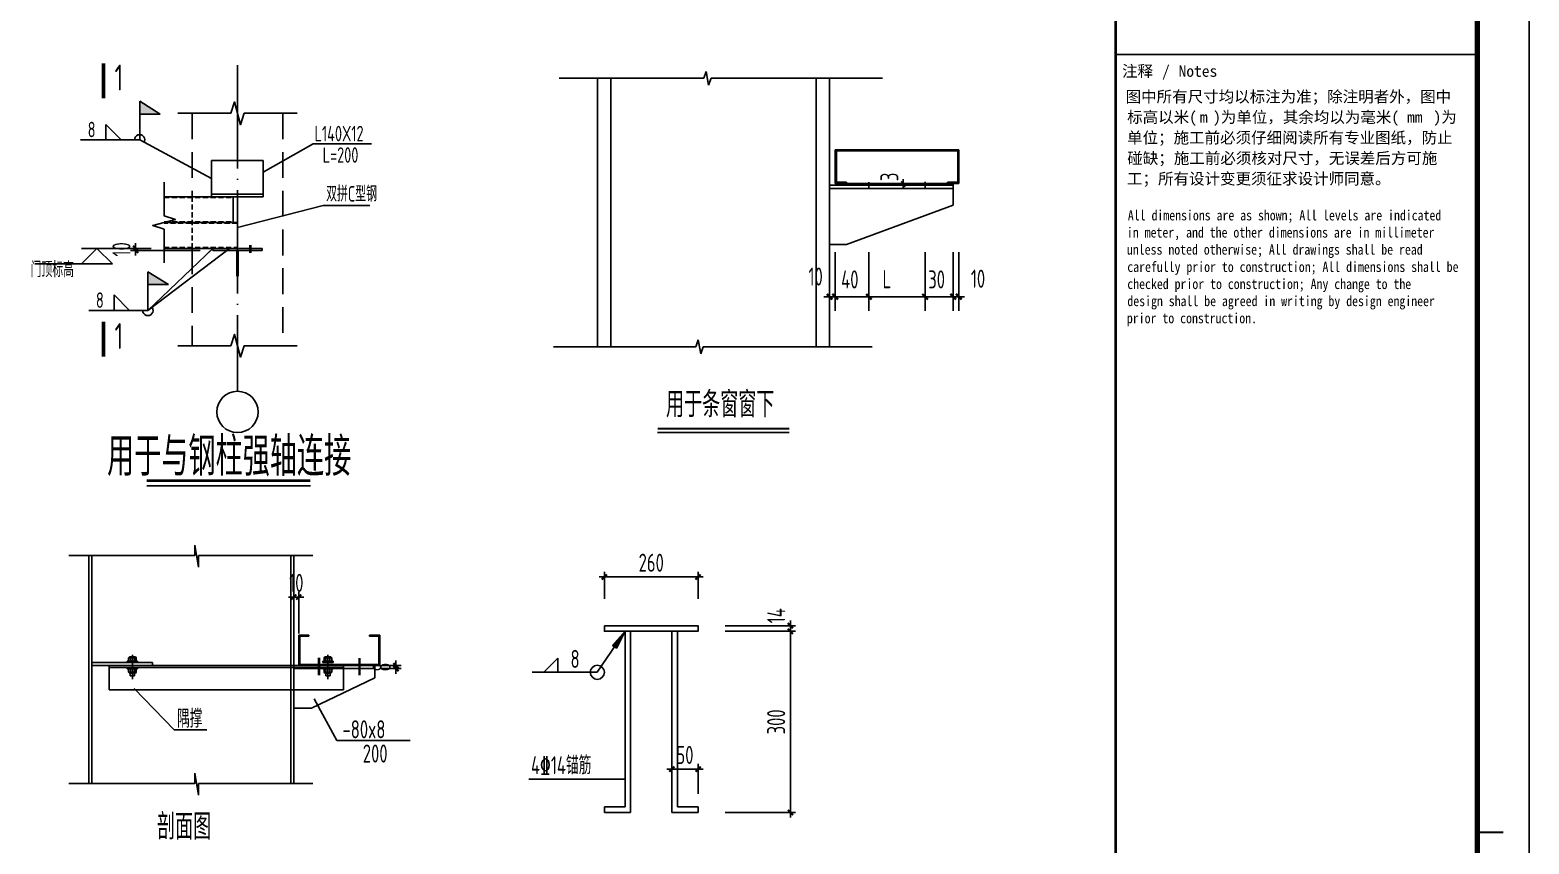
# Model space of a CAD drawing. Extents: x 753177 to 2169292, y -530934 to -273477.
# Drawn here: x 1833191 to 1876718, y -468200 to -444569 of the extents above; entities that cross this region are included whole.
import ezdxf
from ezdxf.enums import TextEntityAlignment as Align

# ---------------------------------------------------------------- set-up
doc = ezdxf.new("R2010")
doc.units = 0
doc.header["$LTSCALE"] = 1500
doc.header["$MEASUREMENT"] = 0
doc.linetypes.add('DASHED', pattern=[0.75, 0.5, -0.25])
doc.linetypes.add('DOTE', pattern=[2.42, 2, -0.2, 0.02, -0.2])
doc.layers.get('Defpoints').update_dxf_attribs({"color": 252})
for name, color, linetype in [('00-tk', 151, 'Continuous'), ('1', 2, 'Continuous'), ('ADIM', 8, 'Continuous'), ('AXIS', 3, 'Continuous'), ('BOLT', 252, 'Continuous'), ('DIM', 3, 'Continuous'), ('DOTE', 1, 'Continuous'), ('NUM', 7, 'Continuous'), ('PUB_DIM', 3, 'Continuous'), ('PUB_TEXT', 7, 'Continuous'), ('PUB_TITLE', 4, 'Continuous'), ('Steel', 4, 'Continuous'), ('STEEL_DASH', 9, 'DASHED'), ('TEXT', 7, 'Continuous'), ('THICK', 6, 'Continuous'), ('THIN', 7, 'Continuous'), ('WELD', 7, 'Continuous'), ('XIXIAN', 7, 'Continuous'), ('轴线', 9, 'Continuous')]:
    doc.layers.add(name, color=color, linetype=linetype)
doc.layers.add('TK', color=252, linetype='Continuous', lineweight=13)
doc.styles.add('H1', font='')
doc.styles.add('TSSD_Axis', font='Complex.shx', dxfattribs={"width": 0.7, "bigfont": 'hztxt.shx'})
doc.styles.add('TSSD_Dimension', font='Tssdeng.shx', dxfattribs={"width": 0.7, "bigfont": 'hztxt.shx'})
doc.styles.add('TSSD_Label', font='Tssdeng.shx', dxfattribs={"width": 0.7, "bigfont": 'hztxt.shx'})
doc.styles.add('TSSD_Rein', font='Tssdeng.shx', dxfattribs={"width": 0.7, "bigfont": 'hztxt.shx'})
doc.styles.get('H1').set_extended_font_data('SimSun')
doc.dimstyles.new('TSSD_150_150', dxfattribs={"dimtxt": 525, "dimasz": 150, "dimexe": 150, "dimexo": 375, "dimgap": 150, "dimtad": 1, "dimdec": 0, "dimzin": 0, "dimdsep": 46, "dimtxsty": 'TSSD_Dimension', "dimblk": 'ARCHTICK', "dimblk1": 'ARCHTICK', "dimblk2": 'ARCHTICK', "dimcen": 0, "dimdle": 150, "dimclrt": 7, "dimadec": 0, "dimazin": 0, "dimtfac": 1, "dimtdec": 0, "dimtix": 1, "dimtmove": 2, "dimatfit": 3, "dimfxl": 0, "dimtolj": 1, "dimtzin": 0, "dimarcsym": 0})
doc.dimstyles.new('TSSD_20_150', dxfattribs={"dimtxt": 525, "dimasz": 150, "dimexe": 150, "dimexo": 375, "dimgap": 150, "dimtad": 1, "dimdec": 0, "dimlfac": 0.133333, "dimzin": 0, "dimdsep": 46, "dimtxsty": 'TSSD_Dimension', "dimblk": 'ARCHTICK', "dimblk1": 'ARCHTICK', "dimblk2": 'ARCHTICK', "dimcen": 0, "dimdle": 150, "dimclrt": 7, "dimadec": 0, "dimazin": 0, "dimtfac": 1, "dimtdec": 0, "dimtix": 1, "dimtmove": 2, "dimatfit": 3, "dimfxl": 0, "dimtolj": 1, "dimtzin": 0, "dimarcsym": 0})

# ---------------------------------------------------------------- blocks, each defined once
blk = doc.blocks.new('_DIMX')
blk.add_line((-150, 0), (150, 0))
at = {"const_width": 50}
blk.add_lwpolyline([(-70, -70), (70, 70)], dxfattribs=at)
blk = doc.blocks.new('_ArchTick')
at = {"color": 0, "linetype": 'ByBlock', "const_width": 0.4}
blk.add_lwpolyline([(-0.5, -0.5), (0.5, 0.5)], dxfattribs=at)
blk = doc.blocks.new('*D759')
at = {"layer": 'Defpoints', "color": 0, "linetype": 'ByBlock', "transparency": 16777216}
for p in [(1843046, -463020), (1843046, -463108), (1843817, -463108)]:
    blk.add_point(p, dxfattribs=at)
at = {"layer": 'DIM', "color": 0, "linetype": 'ByBlock', "lineweight": -2, "transparency": 16777216}
for p, q in [((1843421, -463020), (1843967, -463020)), ((1843421, -463108), (1843967, -463108)), ((1843817, -463020), (1843817, -462870)), ((1843817, -463020), (1843817, -463108)), ((1843817, -463108), (1843817, -463258))]:
    blk.add_line(p, q, dxfattribs=at)
at = {"layer": 'DIM', "color": 0, "linetype": 'ByBlock', "lineweight": -2, "transparency": 16777216, "xscale": 150, "yscale": 150, "zscale": 150}
for p, rotation in [((1843817, -463020), 270), ((1843817, -463108), 90)]:
    blk.add_blockref('_ArchTick', p, dxfattribs=dict(at, rotation=rotation))
at = {"layer": 'DIM', "color": 7, "linetype": 'ByBlock', "transparency": 16777216, "insert": (1843405, -463064), "char_height": 525, "attachment_point": 5, "rotation": 90, "style": 'TSSD_Dimension'}
blk.add_mtext('\\A1;8', dxfattribs=at)
blk = doc.blocks.new('*D760')
at = {"layer": 'Defpoints', "color": 0, "linetype": 'ByBlock', "transparency": 16777216}
for p in [(1840996, -461030), (1840852, -462463), (1840996, -462463)]:
    blk.add_point(p, dxfattribs=at)
at = {"layer": 'DIM', "color": 0, "linetype": 'ByBlock', "lineweight": -2, "transparency": 16777216}
for p, q in [((1840852, -462088), (1840852, -460880)), ((1840996, -462088), (1840996, -460880)), ((1840852, -461030), (1840702, -461030)), ((1840852, -461030), (1840996, -461030)), ((1840996, -461030), (1841146, -461030))]:
    blk.add_line(p, q, dxfattribs=at)
at = {"layer": 'DIM', "color": 0, "linetype": 'ByBlock', "lineweight": -2, "transparency": 16777216, "xscale": 150, "yscale": 150, "zscale": 150}
blk.add_blockref('_ArchTick', (1840852, -461030), dxfattribs=at)
at = {"layer": 'DIM', "color": 0, "linetype": 'ByBlock', "lineweight": -2, "transparency": 16777216, "xscale": 150, "yscale": 150, "zscale": 150, "rotation": 180}
blk.add_blockref('_ArchTick', (1840996, -461030), dxfattribs=at)
at = {"layer": 'DIM', "color": 7, "linetype": 'ByBlock', "transparency": 16777216, "insert": (1840924, -460618), "char_height": 525, "attachment_point": 5, "style": 'TSSD_Dimension'}
blk.add_mtext('\\A1;10', dxfattribs=at)
blk = doc.blocks.new('*D761')
at = {"layer": 'Defpoints', "color": 0, "transparency": 16777216}
for p in [(1852590, -460448), (1849871, -461454, 0), (1852590, -461454, 0)]:
    blk.add_point(p, dxfattribs=at)
at = {"layer": 'DIM', "color": 0, "lineweight": -2, "transparency": 16777216}
for p, q in [((1849721, -460448), (1852740, -460448)), ((1849871, -461079), (1849871, -460298)), ((1852590, -461079), (1852590, -460298))]:
    blk.add_line(p, q, dxfattribs=at)
at = {"layer": 'DIM', "color": 0, "lineweight": -2, "transparency": 16777216, "xscale": 150, "yscale": 150, "zscale": 150, "rotation": 180}
blk.add_blockref('_ArchTick', (1849871, -460448), dxfattribs=at)
at = {"layer": 'DIM', "color": 0, "lineweight": -2, "transparency": 16777216, "xscale": 150, "yscale": 150, "zscale": 150}
blk.add_blockref('_ArchTick', (1852590, -460448), dxfattribs=at)
at = {"layer": 'DIM', "color": 7, "transparency": 16777216, "insert": (1851230, -460035), "char_height": 525, "attachment_point": 5, "style": 'TSSD_Dimension'}
blk.add_mtext('\\A1;260', dxfattribs=at)
blk = doc.blocks.new('*D762')
at = {"layer": 'Defpoints', "color": 0, "transparency": 16777216}
for p in [(1852998, -462025), (1852998, -467285), (1855270, -467285)]:
    blk.add_point(p, dxfattribs=at)
at = {"layer": 'DIM', "color": 0, "lineweight": -2, "transparency": 16777216}
for p, q in [((1853373, -462025), (1855420, -462025)), ((1855270, -461875), (1855270, -467435)), ((1853373, -467285), (1855420, -467285))]:
    blk.add_line(p, q, dxfattribs=at)
at = {"layer": 'DIM', "color": 0, "lineweight": -2, "transparency": 16777216, "xscale": 150, "yscale": 150, "zscale": 150}
for p, rotation in [((1855270, -462025), 90), ((1855270, -467285), 270)]:
    blk.add_blockref('_ArchTick', p, dxfattribs=dict(at, rotation=rotation))
at = {"layer": 'DIM', "color": 7, "transparency": 16777216, "insert": (1854858, -464655), "char_height": 525, "attachment_point": 5, "rotation": 90, "style": 'TSSD_Dimension'}
blk.add_mtext('\\A1;300', dxfattribs=at)
blk = doc.blocks.new('*D763')
at = {"layer": 'Defpoints', "color": 0, "transparency": 16777216}
for p in [(1852998, -461862), (1852998, -462025), (1855270, -461862)]:
    blk.add_point(p, dxfattribs=at)
at = {"layer": 'DIM', "color": 0, "lineweight": -2, "transparency": 16777216}
for p, q in [((1855270, -461862), (1855270, -461712)), ((1853373, -461862), (1855420, -461862)), ((1853373, -462025), (1855420, -462025)), ((1855270, -462025), (1855270, -461862)), ((1855270, -462025), (1855270, -462175))]:
    blk.add_line(p, q, dxfattribs=at)
at = {"layer": 'DIM', "color": 0, "lineweight": -2, "transparency": 16777216, "xscale": 150, "yscale": 150, "zscale": 150}
for p, rotation in [((1855270, -461862), 270), ((1855270, -462025), 90)]:
    blk.add_blockref('_ArchTick', p, dxfattribs=dict(at, rotation=rotation))
at = {"layer": 'DIM', "color": 7, "transparency": 16777216, "insert": (1854858, -461573), "char_height": 525, "attachment_point": 5, "rotation": 90, "style": 'TSSD_Dimension'}
blk.add_mtext('\\A1;14', dxfattribs=at)
blk = doc.blocks.new('*D764')
at = {"layer": 'Defpoints', "color": 0, "transparency": 16777216}
for p in [(1852590, -466027), (1851829, -467285, 0), (1852590, -467121, 0)]:
    blk.add_point(p, dxfattribs=at)
at = {"layer": 'DIM', "color": 0, "lineweight": -2, "transparency": 16777216}
for p, q in [((1851679, -466027), (1852740, -466027)), ((1851829, -466910), (1851829, -465877)), ((1852590, -466746), (1852590, -465877))]:
    blk.add_line(p, q, dxfattribs=at)
at = {"layer": 'DIM', "color": 0, "lineweight": -2, "transparency": 16777216, "xscale": 150, "yscale": 150, "zscale": 150, "rotation": 180}
blk.add_blockref('_ArchTick', (1851829, -466027), dxfattribs=at)
at = {"layer": 'DIM', "color": 0, "lineweight": -2, "transparency": 16777216, "xscale": 150, "yscale": 150, "zscale": 150}
blk.add_blockref('_ArchTick', (1852590, -466027), dxfattribs=at)
at = {"layer": 'DIM', "color": 7, "transparency": 16777216, "insert": (1852209, -465615), "char_height": 525, "attachment_point": 5, "style": 'TSSD_Dimension'}
blk.add_mtext('\\A1;50', dxfattribs=at)
blk = doc.blocks.new('_WELD001')
at = {"linetype": 'ByBlock'}
h = blk.add_hatch(color=0, dxfattribs=at)
h.paths.add_polyline_path([(0.8, 1), (0, 1.5), (0, 1)])
edge = h.paths.add_edge_path()
edge.add_line((0, 0), (0, 1.5))
at = {"color": 0, "linetype": 'ByBlock'}
for p, q in [((0, 0), (0, 1.5)), ((0.8, 1), (0, 1.5)), ((0, 1), (0.8, 1))]:
    blk.add_line(p, q, dxfattribs=at)
blk = doc.blocks.new('_WELD004')
at = {"color": 0, "linetype": 'ByBlock'}
for p, q in [((0, 1), (1, 0)), ((0, 0), (0, 1))]:
    blk.add_line(p, q, dxfattribs=at)
blk = doc.blocks.new('ts_axno')
at = {"color": 0, "linetype": 'ByBlock', "lineweight": -2}
blk.add_circle((0, 0), 0.5, dxfattribs=at)
at = {"color": 0, "linetype": 'ByBlock', "lineweight": -2, "style": 'TSSD_Axis', "width": 0.7}
blk.add_attdef('A', text='', height=0.6, dxfattribs=at).set_placement((0, 0), align=Align.MIDDLE_CENTER)
blk = doc.blocks.new('*D765')
at = {"layer": 'Defpoints', "color": 0, "transparency": 16777216}
for p in [(1837086, -450908), (1836259, -450968), (1838504, -450968)]:
    blk.add_point(p, dxfattribs=at)
at = {"layer": 'DIM', "color": 0, "lineweight": -2, "transparency": 16777216}
for p, q in [((1836711, -450908), (1836109, -450908)), ((1836259, -450908), (1836259, -450758)), ((1836259, -450908), (1836259, -450968)), ((1838129, -450968), (1836109, -450968)), ((1836259, -450968), (1836259, -451118))]:
    blk.add_line(p, q, dxfattribs=at)
at = {"layer": 'DIM', "color": 0, "lineweight": -2, "transparency": 16777216, "xscale": 150, "yscale": 150, "zscale": 150}
for p, rotation in [((1836259, -450908), 270), ((1836259, -450968), 90)]:
    blk.add_blockref('_ArchTick', p, dxfattribs=dict(at, rotation=rotation))
at = {"layer": 'DIM', "color": 7, "transparency": 16777216, "insert": (1835847, -450938), "char_height": 525, "attachment_point": 5, "rotation": 90, "style": 'TSSD_Dimension'}
blk.add_mtext('\\A1;10', dxfattribs=at)
blk = doc.blocks.new('A$C16496DF1')
at = {"layer": '00-tk'}
for p, q in [((178350, 126150), (178350, 0)), ((166350, 124650), (166350, 1500)), ((176850, 124650), (176850, 1500)), ((166350, 85650), (176850, 85650))]:
    blk.add_line(p, q, dxfattribs=at)
at = {"layer": '00-tk', "const_width": 150}
blk.add_lwpolyline([(3750, 124650), (176850, 124650), (176850, 1500), (3750, 1500)], close=True, dxfattribs=at)
at = {"layer": '00-tk'}
for points, const_width in [([(166350, 1500), (166350, 124650)], 75), ([(176850, 63075), (177600, 63075)], 52.5)]:
    blk.add_lwpolyline(points, dxfattribs=dict(at, const_width=const_width))
at = {"layer": '00-tk', "style": 'H1'}
for s, p in [('注释', (166533, 85007)), (' / ', (167471, 85007)), ('Notes', (168175, 85007)), ('图中所有尺寸均以标注为准；除注明者外，图中', (166637, 84267)), ('标高以米(', (166681, 83671)), (')为单位，其余均以为毫米(', (169177, 83671)), (')为', (175577, 83671)), ('m', (168793, 83671)), ('mm', (174809, 83671)), ('单位；施工前必须仔细阅读所有专业图纸，防止', (166679, 83075)), ('碰缺；施工前必须核对尺寸，无误差后方可施', (166686, 82479)), ('工；所有设计变更须征求设计师同意。', (166677, 81884))]:
    blk.add_text(s, height=330, dxfattribs=at).set_placement(p)
at = {"layer": '00-tk', "style": 'H1', "width": 0.85}
for s, p in [('All dimensions are as shown; All levels are indicated', (166701, 80838)), ('in meter, and the other dimensions are in millimeter', (166674, 80341)), ('unless noted otherwise; All drawings shall be read', (166675, 79844)), ('carefully prior to construction; All dimensions shall be', (166685, 79342)), ('checked prior to construction; Any change to the', (166685, 78845)), ('design shall be agreed in writing by design engineer', (166687, 78349)), ('prior to construction.', (166674, 77852))]:
    blk.add_text(s, height=297, dxfattribs=at).set_placement(p)

msp = doc.modelspace()

# ---------------------------------------------------------------- hatches: boundary and pattern name
at = {"layer": 'XIXIAN', "linetype": 'ByBlock'}
msp.add_hatch(color=256, dxfattribs=at).paths.add_polyline_path([(1850468.9, -462025.4), (1850108.1, -462438), (1850220.7, -462514.1)])

# ---------------------------------------------------------------- linework, layer by layer
at = {"color": 7, "linetype": 'ByBlock'}
for p, q in [((1849664.9, -446001.1), (1849664.9, -453778.6)), ((1850056.5, -446001.1), (1850056.5, -453778.6)), ((1856017.5, -446001.1), (1856017.5, -453778.6)), ((1856409.1, -446001.1), (1856409.1, -453778.6)), ((1856572.2, -448044.5), (1856572.2, -449023.5)), ((1856604.9, -448077.2), (1856604.9, -448990.8)), ((1856604.9, -448077.2), (1860129.1, -448077.2)), ((1860129.1, -448077.2), (1860129.1, -448990.8)), ((1860161.7, -448044.5), (1860161.7, -449023.5)), ((1859998.5, -449070), (1856409.1, -449070)), ((1856409.1, -449167.9), (1859998.5, -449167.9)), ((1856572.2, -449023.5), (1856898.6, -449023.5)), ((1856604.9, -448990.8), (1856898.6, -448990.8)), ((1856604.9, -449023.5), (1860129.1, -449023.5)), ((1856898.6, -449023.5), (1856898.6, -448990.8)), ((1857551.2, -449185.3), (1857551.2, -448983.1)), ((1859182.8, -449185.3), (1859182.8, -448978.5)), ((1860129.1, -448990.8), (1859835.4, -448990.8)), ((1859835.4, -449023.5), (1859835.4, -448990.8)), ((1860161.7, -449023.5), (1859835.4, -449023.5)), ((1859998.5, -449657.3), (1859998.5, -449070)), ((1859998.5, -449657.3), (1856898.6, -450799.4)), ((1856898.6, -450799.4), (1856409.1, -450799.4))]:
    msp.add_line(p, q, dxfattribs=at)
at = {"linetype": 'ByBlock'}
for p, q in [((1856572.2, -448044.5), (1860161.7, -448044.5)), ((1856735.4, -449023.5), (1856735.4, -449070)), ((1859998.5, -449023.5), (1859998.5, -449070)), ((1838083.1, -460160.8), (1837977.3, -459525.7)), ((1837977.3, -459525.7), (1837977.3, -459825.6)), ((1837977.3, -459825.6), (1834318.4, -459825.6)), ((1834901.7, -459825.6), (1834901.7, -466446.5)), ((1834989.7, -459825.6), (1834989.7, -466446.5)), ((1838083.1, -459825.6), (1838083.1, -460160.8)), ((1841402.4, -459825.6), (1838083.1, -459825.6)), ((1840764.4, -459825.6), (1840764.4, -466446.5)), ((1840852.4, -459825.6), (1840852.4, -466446.5)), ((1840995.6, -462139.4), (1840995.6, -463020.4)), ((1841289.3, -462139.4), (1840995.6, -462139.4)), ((1841025, -462991.1), (1841025, -462168.7)), ((1841025, -462168.7), (1841289.3, -462168.7)), ((1841289.3, -462168.7), (1841289.3, -462139.4)), ((1843051.4, -462139.4), (1843051.4, -462168.7)), ((1843345.1, -462139.4), (1843051.4, -462139.4)), ((1843051.4, -462168.7), (1843315.7, -462168.7)), ((1843315.7, -462168.7), (1843315.7, -462991.1)), ((1843345.1, -463020.4), (1843345.1, -462139.4)), ((1836747.6, -463020.4), (1834989.7, -463020.4)), ((1836747.6, -462932.4), (1834989.9, -462932.4)), ((1835486.6, -463719.9), (1835486.6, -463020.4)), ((1842291.7, -463074), (1835486.6, -463074)), ((1842291.7, -463020.4), (1835486.9, -463020.4)), ((1836013.1, -462932.4), (1836013.1, -462894.6)), ((1836315.2, -462894.6), (1836013.1, -462894.6)), ((1836315.2, -462932.4), (1836013.1, -462932.4)), ((1836013.1, -463074), (1836013.1, -463111.8)), ((1836315.2, -463074), (1836013.1, -463074)), ((1836315.2, -463111.8), (1836013.1, -463111.8)), ((1836050.9, -462793.9), (1836077.6, -462767.2)), ((1836050.9, -462894.6), (1836050.9, -462793.9)), ((1836277.4, -462793.9), (1836050.9, -462793.9)), ((1836050.9, -463111.8), (1836050.9, -463212.5)), ((1836277.4, -463111.8), (1836050.9, -463111.8)), ((1836250.7, -462767.2), (1836077.6, -462767.2)), ((1836107.5, -462894.6), (1836107.5, -462793.9)), ((1836107.5, -463111.8), (1836107.5, -463212.5)), ((1836220.8, -462894.6), (1836220.8, -462793.9)), ((1836220.8, -463111.8), (1836220.8, -463212.5)), ((1836277.4, -462793.9), (1836250.7, -462767.2)), ((1836277.4, -462894.6), (1836277.4, -462793.9)), ((1836277.4, -463111.8), (1836277.4, -463212.5)), ((1836315.2, -462932.4), (1836315.2, -462894.6)), ((1836315.2, -463074), (1836315.2, -463111.8)), ((1836747.6, -462932.3), (1836747.6, -463020.4)), ((1843201.3, -463108.5), (1840852.4, -463108.5)), ((1843201.3, -463020.4), (1840852.7, -463020.4)), ((1840995.6, -463020.4), (1843345.1, -463020.4)), ((1843315.7, -462991.1), (1841025, -462991.1)), ((1841690.9, -462932.4), (1841690.9, -462894.6)), ((1841992.9, -462894.6), (1841690.9, -462894.6)), ((1841992.9, -462932.4), (1841690.9, -462932.4)), ((1841690.9, -463074), (1841690.9, -463111.8)), ((1841992.9, -463074), (1841690.9, -463074)), ((1841992.9, -463111.8), (1841690.9, -463111.8)), ((1841728.6, -462793.9), (1841755.3, -462767.2)), ((1841728.6, -462894.6), (1841728.6, -462793.9)), ((1841955.2, -462793.9), (1841728.6, -462793.9)), ((1841728.6, -463111.8), (1841728.6, -463212.5)), ((1841955.2, -463111.8), (1841728.6, -463111.8)), ((1841928.5, -462767.2), (1841755.3, -462767.2)), ((1841785.3, -462894.6), (1841785.3, -462793.9)), ((1841785.3, -463111.8), (1841785.3, -463212.5)), ((1841898.5, -462894.6), (1841898.5, -462793.9)), ((1841898.5, -463111.8), (1841898.5, -463212.5)), ((1841955.2, -462793.9), (1841928.5, -462767.2)), ((1841955.2, -462894.6), (1841955.2, -462793.9)), ((1841955.2, -463111.8), (1841955.2, -463212.5)), ((1841992.9, -462932.4), (1841992.9, -462894.6)), ((1841992.9, -463074), (1841992.9, -463111.8)), ((1842291.7, -463719.9), (1842291.7, -463020.4)), ((1843201.3, -463108.5), (1843201.3, -463020.4)), ((1843201.3, -463108.5), (1843201.3, -463376.5)), ((1836050.9, -463212.5), (1836077.6, -463239.2)), ((1836277.4, -463212.5), (1836050.9, -463212.5)), ((1836250.7, -463239.2), (1836077.6, -463239.2)), ((1836101.2, -463239.2), (1836101.2, -463314.7)), ((1836227.1, -463314.7), (1836101.2, -463314.7)), ((1836227.1, -463239.2), (1836227.1, -463314.7)), ((1836277.4, -463212.5), (1836250.7, -463239.2)), ((1843201.3, -463376.5), (1841369.7, -464255.9)), ((1841728.6, -463212.5), (1841755.3, -463239.2)), ((1841955.2, -463212.5), (1841728.6, -463212.5)), ((1841928.5, -463239.2), (1841755.3, -463239.2)), ((1841779, -463239.2), (1841779, -463314.7)), ((1841904.8, -463314.7), (1841779, -463314.7)), ((1841904.8, -463239.2), (1841904.8, -463314.7)), ((1841955.2, -463212.5), (1841928.5, -463239.2)), ((1842291.7, -463719.9), (1835486.6, -463719.9)), ((1837379.6, -464883.8), (1836212.9, -463683.5)), ((1842105, -465195.6), (1841444.5, -463983.8)), ((1841369.7, -464255.9), (1840852.4, -464255.9)), ((1837379.6, -464883.8), (1838328.8, -464883.8)), ((1842105, -465195.6), (1844228.1, -465195.6)), ((1838083.1, -466781.7), (1837977.3, -466146.7)), ((1837977.3, -466146.7), (1837977.3, -466446.5)), ((1837977.3, -466446.5), (1834318.4, -466446.5)), ((1838083.1, -466446.5), (1838083.1, -466781.7)), ((1841402.4, -466446.5), (1838083.1, -466446.5))]:
    msp.add_line(p, q, dxfattribs=at)
at = {"linetype": 'ByBlock', "const_width": 73.4}
for points in [[(1841583, -463299.8), (1841583, -462789.1)], [(1842757.7, -463306.1), (1842757.7, -462795.5)]]:
    msp.add_lwpolyline(points, dxfattribs=at)
at = {"layer": '1', "linetype": 'ByBlock'}
for p, q in [((1852589.9, -461862.2, 0), (1849870.6, -461862.2, 0)), ((1849870.6, -462025.4, 0), (1852589.9, -462025.4, 0)), ((1850468.9, -462025.4, 0), (1850468.9, -467121.5, 0)), ((1850632, -462025.4, 0), (1850632, -467284.6, 0)), ((1851828.5, -462025.4, 0), (1851828.5, -467284.6, 0)), ((1851991.7, -462025.4, 0), (1851991.7, -467121.5, 0)), ((1852589.9, -462025.4, 0), (1852589.9, -461862.2, 0)), ((1849870.6, -467121.5, 0), (1850468.9, -467121.5, 0)), ((1849870.6, -467121.5, 0), (1849870.6, -467284.6, 0)), ((1849870.6, -467284.6, 0), (1850632, -467284.6, 0)), ((1852589.9, -467284.6, 0), (1851828.5, -467284.6, 0)), ((1852589.9, -467121.5, 0), (1851991.7, -467121.5, 0)), ((1852589.9, -467284.6, 0), (1852589.9, -467121.5, 0))]:
    msp.add_line(p, q, dxfattribs=at)
at = {"layer": '1', "linetype": 'ByBlock', "elevation": 0}
for points in [[(1849870.6, -461862.2), (1849870.6, -462025.4), (1852589.9, -462025.4), (1852589.9, -461862.2)], [(1848516, -462807.8), (1848108.1, -463215.7), (1848516, -463215.7)]]:
    msp.add_lwpolyline(points, close=True, dxfattribs=at)
at = {"layer": 'AXIS', "linetype": 'ByBlock'}
for p, q in [((1858502.8, -449023.5), (1858952, -449023.5)), ((1858502.8, -449070), (1858952, -449070)), ((1858544.1, -449022.7), (1858544.1, -449021.8)), ((1858544.1, -449023.5), (1858544.1, -449070)), ((1858544.1, -449070.8), (1858544.1, -449071.6)), ((1856409.1, -451019.8), (1856409.1, -452720.1)), ((1856572.2, -452720.1), (1856572.2, -451019.8)), ((1857551.2, -452720.1), (1857551.2, -451019.8)), ((1859182.8, -452720.1), (1859182.8, -451019.8)), ((1859998.5, -451019.8), (1859998.5, -452720.1)), ((1860161.7, -451019.8), (1860161.7, -452720.1)), ((1856245.9, -452312.2), (1860324.9, -452312.2))]:
    msp.add_line(p, q, dxfattribs=at)
at = {"layer": 'AXIS', "linetype": 'ByBlock', "const_width": 65.3}
for points in [[(1856490.7, -452393.8), (1856327.5, -452230.7)], [(1856490.7, -452230.7), (1856653.8, -452393.8)], [(1856653.8, -452393.8), (1856490.7, -452230.7)], [(1857632.8, -452393.8), (1857469.6, -452230.7)], [(1857632.8, -452393.8), (1857469.6, -452230.7)], [(1859101.2, -452230.7), (1859264.3, -452393.8)], [(1859101.2, -452230.7), (1859264.3, -452393.8)], [(1860080.1, -452393.8), (1859917, -452230.7)], [(1859917, -452230.7), (1860080.1, -452393.8)], [(1860243.3, -452393.8), (1860080.1, -452230.7)]]:
    msp.add_lwpolyline(points, dxfattribs=at)
at = {"layer": 'BOLT', "const_width": 75}
msp.add_lwpolyline([(1839591.2, -450810.4), (1839591.2, -451042.9)], dxfattribs=at)
at = {"layer": 'DIM', "linetype": 'ByBlock'}
msp.add_line((1851413, -456254.9), (1855236.6, -456254.9), dxfattribs=at)
at = {"layer": 'DIM', "linetype": 'ByBlock', "const_width": 54}
msp.add_lwpolyline([(1851413, -456141.6), (1855236.6, -456141.6)], dxfattribs=at)
at = {"layer": 'DOTE', "color": 251, "linetype": 'DOTE'}
msp.add_line((1839216.2, -445586.6), (1839216.2, -455056.4), dxfattribs=at)
at = {"layer": 'NUM', "const_width": 75}
msp.add_lwpolyline([(1836582.5, -457650.3), (1841332.7, -457650.3)], dxfattribs=at)
at = {"layer": 'NUM'}
msp.add_lwpolyline([(1836582.5, -457800.3), (1841332.7, -457800.3)], dxfattribs=at)
at = {"layer": 'PUB_DIM', "linetype": 'ByBlock'}
for p, q in [((1848558.5, -445970.5), (1852754.3, -445970.5)), ((1852754.3, -445970.5), (1852827, -445770.6)), ((1852827, -445770.6), (1852897.5, -446170.3)), ((1852897.5, -446170.3), (1852968.4, -445970.5)), ((1852968.4, -445970.5), (1857941.4, -445970.5)), ((1848391.7, -453767.9), (1852524.6, -453767.9)), ((1852524.6, -453767.9), (1852597.4, -453568.1)), ((1852597.4, -453568.1), (1852667.9, -453967.8)), ((1852667.9, -453967.8), (1852738.8, -453767.9)), ((1852738.8, -453767.9), (1857649, -453767.9))]:
    msp.add_line(p, q, dxfattribs=at)
at = {"layer": 'Steel'}
for p, q in [((1839966.2, -448357.9), (1838466.2, -448357.9)), ((1838466.2, -448357.9), (1838466.2, -449407.9)), ((1839966.2, -448357.9), (1839966.2, -449407.9)), ((1839095.3, -449407.9), (1837085.6, -449407.9)), ((1839966.2, -449332.9), (1838466.2, -449332.9)), ((1839966.2, -449407.9), (1838466.2, -449407.9)), ((1839095.3, -450157.9), (1839095.3, -449407.9)), ((1839216.2, -450157.9), (1837085.6, -450157.9)), ((1839216.2, -450157.9), (1839216.2, -450907.9)), ((1839178.7, -450907.9), (1837085.6, -450907.9)), ((1838503.7, -450907.9), (1839928.7, -450907.9)), ((1838503.7, -450967.9), (1838503.7, -450907.9)), ((1838503.7, -450967.9), (1838503.7, -450907.9)), ((1839928.7, -450967.9), (1839928.7, -450907.9)), ((1838503.7, -450967.9), (1839928.7, -450967.9)), ((1839193.7, -451717.9), (1839193.7, -450967.9)), ((1839238.7, -451717.9), (1839238.7, -450967.9)), ((1839193.7, -451717.9), (1839238.7, -451717.9))]:
    msp.add_line(p, q, dxfattribs=at)
at = {"layer": 'STEEL_DASH'}
for p, q in [((1837903.7, -446987.2), (1837903.7, -449407.9)), ((1840528.7, -446987.2), (1840528.7, -453736.5)), ((1837903.7, -450907.9), (1837903.7, -453736.5))]:
    msp.add_line(p, q, dxfattribs=at)
at = {"layer": 'STEEL_DASH', "ltscale": 0.2}
for p, q in [((1837085.6, -449430.4), (1839095.3, -449430.4)), ((1837903.7, -449407.9), (1837903.7, -450907.9)), ((1837085.6, -450135.4), (1839095.3, -450135.4)), ((1839216.2, -450180.4), (1837085.6, -450180.4)), ((1837085.6, -450885.4), (1839216.2, -450885.4))]:
    msp.add_line(p, q, dxfattribs=at)
at = {"layer": 'THICK', "const_width": 101.2}
for points in [[(1835323.3, -445536), (1835323.3, -446548.5)], [(1835323.3, -453039.7), (1835323.3, -454052.2)]]:
    msp.add_lwpolyline(points, dxfattribs=at)
at = {"layer": 'THIN'}
for p, q in [((1839216.2, -450304.9), (1841701.7, -449659.3)), ((1841701.7, -449659.3), (1843056.3, -449659.3)), ((1836136, -450907.9), (1834684.9, -450907.9)), ((1835134.9, -450907.9), (1834684.9, -451357.9)), ((1835584.9, -451357.9), (1835134.9, -450907.9)), ((1834684.9, -451357.9), (1833334.5, -451357.9)), ((1835584.9, -451357.9), (1834684.9, -451357.9))]:
    msp.add_line(p, q, dxfattribs=at)
for points in [[(1837483.7, -446987.2), (1839021.2, -446987.2), (1839126.2, -446657.2), (1839306.2, -447317.2), (1839411.2, -446987.2), (1840948.7, -446987.2)], [(1837085.6, -448987.9), (1837085.6, -449962.9), (1837415.6, -450067.9), (1836755.6, -450247.9), (1837085.6, -450352.9), (1837085.6, -451327.9)], [(1837483.7, -453736.5), (1839021.2, -453736.5), (1839126.2, -453406.5), (1839306.2, -454066.5), (1839411.2, -453736.5), (1840948.7, -453736.5)]]:
    msp.add_lwpolyline(points, dxfattribs=at)
at = {"layer": 'WELD'}
for p, q in [((1836375.6, -447757.8), (1834658.9, -447757.8)), ((1841411.9, -447875.8), (1843107.8, -447875.8)), ((1836615, -452711.2), (1834898.3, -452711.2))]:
    msp.add_line(p, q, dxfattribs=at)
msp.add_lwpolyline([(1839966.2, -448695), (1841411.9, -447875.8)], dxfattribs=at)
for centre, start, end in [((1836375.6, -447757.8), 326.74314, 180), ((1836615, -452711.2), 180, 33.25686)]:
    msp.add_arc(centre, 150, start, end, dxfattribs=at)
at = {"layer": 'XIXIAN', "linetype": 'ByBlock'}
for p, q in [((1850468.9, -462025.4, 0), (1849664.7, -463215.7, 0)), ((1850220.7, -462514.1, 0), (1850108.1, -462438, 0)), ((1849664.7, -463215.7, 0), (1847772.8, -463215.7, 0)), ((1850468.9, -466321, 0), (1847674.2, -466321, 0))]:
    msp.add_line(p, q, dxfattribs=at)
at = {"layer": 'XIXIAN', "linetype": 'ByBlock', "elevation": 0}
msp.add_lwpolyline([(1850468.9, -462025.4), (1850108.1, -462438), (1850220.7, -462514.1)], close=True, dxfattribs=at)
at = {"layer": 'XIXIAN', "linetype": 'ByBlock'}
msp.add_circle((1849664.7, -463215.7, 0), 203.9, dxfattribs=at)
at = {"layer": '轴线', "linetype": 'ByBlock'}
for p, q in [((1836164.2, -462703.7), (1836164.2, -463418.8)), ((1841841.9, -462703.7), (1841841.9, -463418.8))]:
    msp.add_line(p, q, dxfattribs=at)

# ---------------------------------------------------------------- block references
at = {"layer": 'ADIM', "xscale": -1200, "yscale": 1200, "zscale": 1200}
msp.add_blockref('ts_axno', (1839216.2, -455656.4), dxfattribs=at)
at = {"layer": 'AXIS', "linetype": 'ByBlock', "xscale": 0.8157878421479836, "yscale": 0.8157878421479836, "zscale": 0.8157878421479836}
for p, rotation in [((1858544.1, -449023.5), 270), ((1858544.1, -449070), 90)]:
    msp.add_blockref('_DIMX', p, dxfattribs=dict(at, rotation=rotation))
at = {"layer": 'TK', "color": 2, "linetype": 'ByBlock'}
msp.add_blockref('A$C16496DF1', (1698368.2, -530934.4), dxfattribs=at)
at = {"layer": 'WELD'}
for name, p, xscale, yscale, zscale in [('_WELD001', (1836375.6, -447757.8), 750, 750, 750), ('_WELD004', (1835391.7, -447757.8), 450, 450, 450), ('_WELD001', (1836615, -452711.2), 750, 750, 750), ('_WELD004', (1835631.1, -452711.2), 450, 450, 450)]:
    msp.add_blockref(name, p, dxfattribs=dict(at, xscale=xscale, yscale=yscale, zscale=zscale))

# ---------------------------------------------------------------- texts
at = {"linetype": 'ByBlock', "style": 'TSSD_Dimension', "width": 0.7}
for s, p in [('隅撑', (1837462.2, -464821)), ('-80x8', (1842265.7, -465132.8)), ('200', (1842854.7, -465836.6))]:
    msp.add_text(s, height=524.87, dxfattribs=at).set_placement(p)
at = {"layer": '1', "linetype": 'ByBlock', "style": 'TSSD_Dimension', "width": 0.7}
for s, height, p in [('8', 524.9, (1848886, -463088.8, 0)), ('4\x8414锚筋', 524.87, (1847737.7, -466175.4, 0))]:
    msp.add_text(s, height=height, dxfattribs=at).set_placement(p)
at = {"layer": 'NUM', "style": 'TSSD_Dimension', "width": 0.7}
msp.add_text('用于与钢柱强轴连接', height=1125, dxfattribs=at).set_placement((1838973.3, -457513.1), align=Align.CENTER)
at = {"layer": 'PUB_TEXT', "color": 7, "style": 'TSSD_Dimension', "width": 0.7}
for s, p in [('用于条窗窗下', (1851658.7, -455812.8)), ('剖面图', (1836878.7, -468070.6))]:
    msp.add_text(s, height=749.81, dxfattribs=at).set_placement(p)
at = {"layer": 'PUB_TITLE', "color": 7, "linetype": 'ByBlock', "style": 'TSSD_Dimension', "width": 0.7}
msp.add_text('3', height=524.9, rotation=90, dxfattribs=at).set_placement((1858405.7, -448957))
for s, height, p in [('10', 524.87, (1855795.9, -451989.1)), ('40', 524.87, (1856744.7, -452072.4)), ('L', 524.9, (1857947.5, -452065.6)), ('30', 524.87, (1859273.7, -452072.4)), ('10', 524.87, (1860511.1, -452051.6))]:
    msp.add_text(s, height=height, dxfattribs=at).set_placement(p)
at = {"layer": 'TEXT', "style": 'TSSD_Label', "width": 0.7}
for s, p in [('8', (1834866.7, -447682.8)), ('L140X12', (1841452.9, -447800.8)), ('L=200', (1841689, -448423.5)), ('双拼C型钢', (1841790.5, -449549.3)), ('8', (1835106.1, -452636.2))]:
    msp.add_text(s, height=450, dxfattribs=at).set_placement(p)
at = {"layer": 'THICK', "style": 'TSSD_Rein', "width": 0.7}
for p in [(1835646.2, -446324.1), (1835646.2, -453827.7)]:
    msp.add_text('1', height=750, dxfattribs=at).set_placement(p)
at = {"layer": 'THIN', "style": 'TSSD_Label', "width": 0.7}
msp.add_text('门顶标高', height=450, dxfattribs=at).set_placement((1834468.2, -451880.5), align=Align.BOTTOM_RIGHT)

# ---------------------------------------------------------------- dimensions: what is measured, and where the dimension line sits
at = {"layer": 'DIM'}
for base, p1, p2, text, dimstyle, picture, middle in [((1836259.4, -450967.9), (1837085.6, -450907.9), (1838503.7, -450967.9), '10', 'TSSD_20_150', '*D765', (1835846.9, -450937.9)), ((1855270, -467284.6), (1852997.8, -462025.4), (1852997.8, -467284.6), '300', 'TSSD_150_150', '*D762', (1854857.5, -464655))]:
    dim = msp.add_linear_dim(base=base, p1=p1, p2=p2, angle=90, text=text, dimstyle=dimstyle, dxfattribs=at)
    dim.commit()
    dim.dimension.update_dxf_attribs({"geometry": picture, "text_midpoint": middle})
dim = msp.add_linear_dim(base=(1852589.9, -460447.7), p1=(1849870.6, -461454.3, 0), p2=(1852589.9, -461454.3, 0), text='260', dimstyle='TSSD_150_150', dxfattribs=at)
dim.commit()
dim.dimension.update_dxf_attribs({"geometry": '*D761', "text_midpoint": (1851230.3, -460035.2)})
at = {"layer": 'DIM', "linetype": 'ByBlock'}
for base, p1, p2, angle, text, picture, middle in [((1840995.6, -461030), (1840852.4, -462463.2), (1840995.6, -462463.2), 180, '10', '*D760', (1840924, -460617.5)), ((1843817.2, -463108.5), (1843046, -463020.4), (1843046, -463108.5), 90, '8', '*D759', (1843404.7, -463064.4))]:
    dim = msp.add_linear_dim(base=base, p1=p1, p2=p2, angle=angle, text=text, dimstyle='TSSD_150_150', dxfattribs=at)
    dim.commit()
    dim.dimension.update_dxf_attribs({"geometry": picture, "text_midpoint": middle})
at = {"layer": 'DIM'}
dim = msp.add_linear_dim(base=(1855270, -461862.2), p1=(1852997.8, -462025.4), p2=(1852997.8, -461862.2), angle=90, text='14', dimstyle='TSSD_150_150', dxfattribs=at)
dim.commit()
dim.dimension.update_dxf_attribs({"geometry": '*D763', "text_midpoint": (1854857.5, -461573.1), "dimtype": 160})
dim = msp.add_linear_dim(base=(1852589.9, -466027.4, 0), p1=(1851828.5, -467284.6, 0), p2=(1852589.9, -467121.5, 0), text='50', dimstyle='TSSD_150_150', dxfattribs=at)
dim.commit()
dim.dimension.update_dxf_attribs({"geometry": '*D764', "text_midpoint": (1852209.2, -465614.9, 0), "dimtype": 160})

# ---------------------------------------------------------------- leaders
at = {"layer": 'WELD'}
for points in [[(1838466.2, -448882.9), (1836375.6, -447757.8)], [(1838503.7, -450907.9), (1836615, -452711.2)], [(1838988.6, -450907.9), (1836615, -452711.2)]]:
    msp.add_leader(points, dimstyle='TSSD_20_150', dxfattribs=at)

doc.saveas('drawing.dxf')
